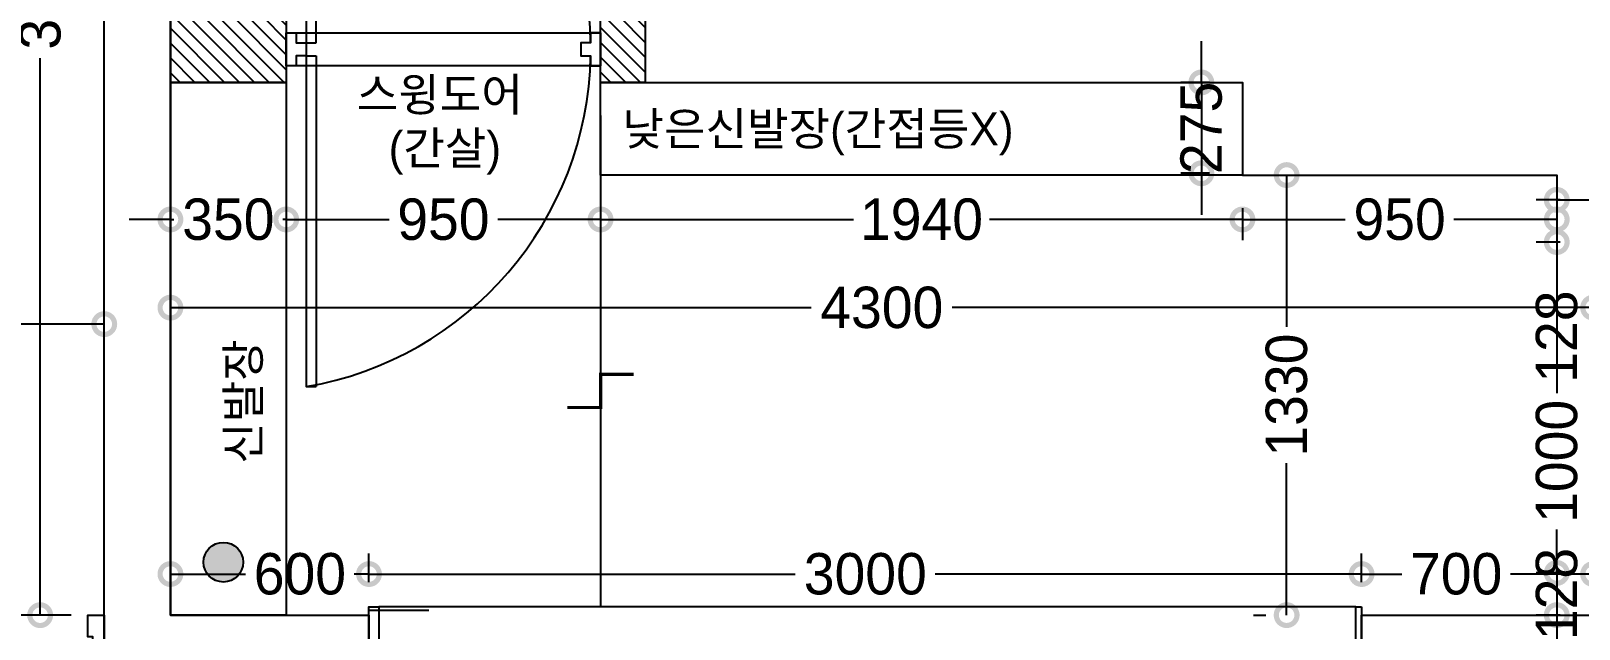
# Model space of a CAD drawing. Header units: millimetres. Extents: x 43335 to 261478, y -4312 to 41218.
# Drawn here: x 54543 to 59222, y 17486 to 19294 of the extents above; entities that cross this region are included whole.
import ezdxf

# ---------------------------------------------------------------- set-up
doc = ezdxf.new("R2010")
doc.units = ezdxf.units.MM
doc.linetypes.add('CONT', pattern=[2, 1, 1])
for name, color, linetype in [('0-ELC TEXT', 7, 'Continuous'), ('DIM', 7, 'Continuous'), ('P-门', 4, 'Continuous'), ('S-DIM', 7, 'Continuous'), ('문자선', 3, 'Continuous'), ('벽1', 2, 'Continuous'), ('인테리어_가구_제작', 6, 'Continuous'), ('인테리어_해치_벽체', 8, 'Continuous'), ('평면_가구', 6, 'Continuous')]:
    doc.layers.add(name, color=color, linetype=linetype)
doc.layers.add('C-LIGHITING', color=1, linetype='Continuous', lineweight=0)
doc.styles.add('스타일1', font='HANDotum.ttf')
doc.styles.add('코레일둥고', font='HANDotum.ttf')
doc.dimstyles.new('50', dxfattribs={"dimscale": 50, "dimtxt": 2.5, "dimasz": 2.5, "dimexe": 1.25, "dimexo": 2, "dimtad": 0, "dimdec": 0, "dimtxsty": '스타일1', "dimblk": 'DOTSMALL', "dimcen": 2.5, "dimclrd": 1, "dimclre": 1, "dimclrt": 2, "dimadec": 0, "dimazin": 0, "dimtfac": 1, "dimtdec": 0, "dimtix": 1, "dimtmove": 0, "dimatfit": 3, "dimldrblk": 'DOTSMALL', "dimfxl": 1.25, "dimarcsym": 0})

# ---------------------------------------------------------------- blocks, each defined once
blk = doc.blocks.new('_DOTSMALL')
at = {"color": 0, "linetype": 'ByBlock', "const_width": 0.5}
blk.add_lwpolyline([(-0.0625, 0, 1), (0.0625, 0, 1)], format="xyb", close=True, dxfattribs=at)
blk = doc.blocks.new('*D48')
at = {"layer": 'Defpoints', "color": 0, "transparency": 16777216}
for p in [(58338.1, 18858.4), (58338.1, 17528.4), (58338.1, 17528.4)]:
    blk.add_point(p, dxfattribs=at)
at = {"layer": 'S-DIM', "color": 1, "lineweight": -2, "transparency": 16777216}
for p, q in [((58238.1, 18858.4), (58275.6, 18858.4)), ((58338.1, 18858.4), (58338.1, 18399.4)), ((58338.1, 17528.4), (58338.1, 17987.4)), ((58238.1, 17528.4), (58275.6, 17528.4))]:
    blk.add_line(p, q, dxfattribs=at)
at = {"layer": 'S-DIM', "color": 1, "lineweight": -2, "transparency": 16777216, "xscale": 125, "yscale": 125, "zscale": 125}
for p, rotation in [((58338.1, 18858.4), 90), ((58338.1, 17528.4), 270)]:
    blk.add_blockref('_DOTSMALL', p, dxfattribs=dict(at, rotation=rotation))
at = {"layer": 'S-DIM', "color": 2, "transparency": 16777216, "insert": (58338.1, 18193.4), "char_height": 125, "attachment_point": 5, "rotation": 90, "style": '스타일1'}
blk.add_mtext('1330', dxfattribs=at)
blk = doc.blocks.new('*D49')
at = {"layer": 'Defpoints', "color": 0, "transparency": 16777216}
for p in [(54964.5, 18457.7), (54964.5, 18457.7), (59264.5, 18457.7)]:
    blk.add_point(p, dxfattribs=at)
at = {"layer": 'S-DIM', "color": 1, "lineweight": -2, "transparency": 16777216}
for p, q in [((54964.5, 18557.7), (54964.5, 18520.2)), ((59264.5, 18557.7), (59264.5, 18520.2)), ((54964.5, 18457.7), (56901.4, 18457.7)), ((59264.5, 18457.7), (57327.5, 18457.7))]:
    blk.add_line(p, q, dxfattribs=at)
at = {"layer": 'S-DIM', "color": 1, "lineweight": -2, "transparency": 16777216, "xscale": 125, "yscale": 125, "zscale": 125, "rotation": 180}
blk.add_blockref('_DOTSMALL', (54964.5, 18457.7), dxfattribs=at)
at = {"layer": 'S-DIM', "color": 1, "lineweight": -2, "transparency": 16777216, "xscale": 125, "yscale": 125, "zscale": 125}
blk.add_blockref('_DOTSMALL', (59264.5, 18457.7), dxfattribs=at)
at = {"layer": 'S-DIM', "color": 2, "transparency": 16777216, "insert": (57114.5, 18457.7), "char_height": 125, "attachment_point": 5, "style": '스타일1'}
blk.add_mtext('4300', dxfattribs=at)
blk = doc.blocks.new('*D146')
at = {"layer": 'Defpoints', "color": 0, "transparency": 16777216}
for p in [(58204.5, 18858.4), (59154.5, 18858.4), (59154.5, 18724.2)]:
    blk.add_point(p, dxfattribs=at)
at = {"layer": 'S-DIM', "color": 1, "lineweight": -2, "transparency": 16777216}
for p, q in [((58204.5, 18758.4), (58204.5, 18661.7)), ((58204.5, 18724.2), (58515.2, 18724.2)), ((59154.5, 18724.2), (58843.7, 18724.2)), ((59154.5, 18758.4), (59154.5, 18661.7))]:
    blk.add_line(p, q, dxfattribs=at)
at = {"layer": 'S-DIM', "color": 1, "lineweight": -2, "transparency": 16777216, "xscale": 125, "yscale": 125, "zscale": 125, "rotation": 180}
blk.add_blockref('_DOTSMALL', (58204.5, 18724.2), dxfattribs=at)
at = {"layer": 'S-DIM', "color": 1, "lineweight": -2, "transparency": 16777216, "xscale": 125, "yscale": 125, "zscale": 125}
blk.add_blockref('_DOTSMALL', (59154.5, 18724.2), dxfattribs=at)
at = {"layer": 'S-DIM', "color": 2, "transparency": 16777216, "insert": (58679.5, 18724.2), "char_height": 125, "attachment_point": 5, "style": '스타일1'}
blk.add_mtext('950', dxfattribs=at)
blk = doc.blocks.new('*D147')
at = {"layer": 'Defpoints', "color": 0, "transparency": 16777216}
for p in [(59264.5, 18783.4), (59154.5, 18655.9), (59264.5, 18655.9)]:
    blk.add_point(p, dxfattribs=at)
at = {"layer": 'S-DIM', "color": 1, "lineweight": -2, "transparency": 16777216}
for p, q in [((59164.5, 18783.4), (59092, 18783.4)), ((59154.5, 18783.4), (59154.5, 18655.9)), ((59164.5, 18655.9), (59092, 18655.9)), ((59154.5, 18655.9), (59154.5, 18529.7))]:
    blk.add_line(p, q, dxfattribs=at)
at = {"layer": 'S-DIM', "color": 1, "lineweight": -2, "transparency": 16777216, "xscale": 125, "yscale": 125, "zscale": 125}
for p, rotation in [((59154.5, 18783.4), 90), ((59154.5, 18655.9), 270)]:
    blk.add_blockref('_DOTSMALL', p, dxfattribs=dict(at, rotation=rotation))
at = {"layer": 'S-DIM', "color": 2, "transparency": 16777216, "insert": (59154.5, 18370.1), "char_height": 125, "attachment_point": 5, "rotation": 90, "style": '스타일1'}
blk.add_mtext('128', dxfattribs=at)
blk = doc.blocks.new('*D148')
at = {"layer": 'Defpoints', "color": 0, "transparency": 16777216}
for p in [(59264.5, 18655.9), (59154.5, 17655.9), (59264.5, 17655.9)]:
    blk.add_point(p, dxfattribs=at)
at = {"layer": 'S-DIM', "color": 1, "lineweight": -2, "transparency": 16777216}
for p, q in [((59164.5, 18655.9), (59092, 18655.9)), ((59154.5, 18655.9), (59154.5, 18199.1)), ((59154.5, 17655.9), (59154.5, 17787.1)), ((59164.5, 17655.9), (59092, 17655.9))]:
    blk.add_line(p, q, dxfattribs=at)
at = {"layer": 'S-DIM', "color": 1, "lineweight": -2, "transparency": 16777216, "xscale": 125, "yscale": 125, "zscale": 125}
for p, rotation in [((59154.5, 18655.9), 90), ((59154.5, 17655.9), 270)]:
    blk.add_blockref('_DOTSMALL', p, dxfattribs=dict(at, rotation=rotation))
at = {"layer": 'S-DIM', "color": 2, "transparency": 16777216, "insert": (59154.5, 17993.1), "char_height": 125, "attachment_point": 5, "rotation": 90, "style": '스타일1'}
blk.add_mtext('1000', dxfattribs=at)
blk = doc.blocks.new('*D149')
at = {"layer": 'Defpoints', "color": 0, "transparency": 16777216}
for p in [(59264.5, 17655.9), (59154.5, 17528.4), (59264.5, 17528.4)]:
    blk.add_point(p, dxfattribs=at)
at = {"layer": 'S-DIM', "color": 1, "lineweight": -2, "transparency": 16777216}
for p, q in [((59154.5, 17655.9), (59154.5, 17780.9)), ((59164.5, 17655.9), (59092, 17655.9)), ((59154.5, 17655.9), (59154.5, 17528.4)), ((59164.5, 17528.4), (59092, 17528.4)), ((59154.5, 17528.4), (59154.5, 17403.4))]:
    blk.add_line(p, q, dxfattribs=at)
at = {"layer": 'S-DIM', "color": 1, "lineweight": -2, "transparency": 16777216, "xscale": 125, "yscale": 125, "zscale": 125}
for p, rotation in [((59154.5, 17655.9), 270), ((59154.5, 17528.4), 90)]:
    blk.add_blockref('_DOTSMALL', p, dxfattribs=dict(at, rotation=rotation))
at = {"layer": 'S-DIM', "color": 2, "transparency": 16777216, "insert": (59154.5, 17592.2), "char_height": 125, "attachment_point": 5, "rotation": 90, "style": '스타일1'}
blk.add_mtext('128', dxfattribs=at)
blk = doc.blocks.new('*D150')
at = {"layer": 'Defpoints', "color": 0, "transparency": 16777216}
for p in [(59264.5, 17652.6), (58564.6, 17528.4), (59264.5, 17528.4)]:
    blk.add_point(p, dxfattribs=at)
at = {"layer": 'S-DIM', "color": 1, "lineweight": -2, "transparency": 16777216}
for p, q in [((58564.6, 17628.4), (58564.6, 17715.1)), ((59264.5, 17628.4), (59264.5, 17715.1)), ((58564.6, 17652.6), (58686.6, 17652.6)), ((59264.5, 17652.6), (59014.3, 17652.6))]:
    blk.add_line(p, q, dxfattribs=at)
at = {"layer": 'S-DIM', "color": 1, "lineweight": -2, "transparency": 16777216, "xscale": 125, "yscale": 125, "zscale": 125, "rotation": 180}
blk.add_blockref('_DOTSMALL', (58564.6, 17652.6), dxfattribs=at)
at = {"layer": 'S-DIM', "color": 1, "lineweight": -2, "transparency": 16777216, "xscale": 125, "yscale": 125, "zscale": 125}
blk.add_blockref('_DOTSMALL', (59264.5, 17652.6), dxfattribs=at)
at = {"layer": 'S-DIM', "color": 2, "transparency": 16777216, "insert": (58850.4, 17652.6), "char_height": 125, "attachment_point": 5, "style": '스타일1'}
blk.add_mtext('700', dxfattribs=at)
blk = doc.blocks.new('*D151')
at = {"layer": 'Defpoints', "color": 0, "transparency": 16777216}
for p in [(55564.6, 17652.6), (55564.6, 17528.4), (58564.6, 17528.4)]:
    blk.add_point(p, dxfattribs=at)
at = {"layer": 'S-DIM', "color": 1, "lineweight": -2, "transparency": 16777216}
for p, q in [((55564.6, 17628.4), (55564.6, 17715.1)), ((58564.6, 17628.4), (58564.6, 17715.1)), ((55564.6, 17652.6), (56852.9, 17652.6)), ((58564.6, 17652.6), (57276.3, 17652.6))]:
    blk.add_line(p, q, dxfattribs=at)
at = {"layer": 'S-DIM', "color": 1, "lineweight": -2, "transparency": 16777216, "xscale": 125, "yscale": 125, "zscale": 125, "rotation": 180}
blk.add_blockref('_DOTSMALL', (55564.6, 17652.6), dxfattribs=at)
at = {"layer": 'S-DIM', "color": 1, "lineweight": -2, "transparency": 16777216, "xscale": 125, "yscale": 125, "zscale": 125}
blk.add_blockref('_DOTSMALL', (58564.6, 17652.6), dxfattribs=at)
at = {"layer": 'S-DIM', "color": 2, "transparency": 16777216, "insert": (57064.6, 17652.6), "char_height": 125, "attachment_point": 5, "style": '스타일1'}
blk.add_mtext('3000', dxfattribs=at)
blk = doc.blocks.new('*D152')
at = {"layer": 'Defpoints', "color": 0, "transparency": 16777216}
for p in [(54964.5, 17652.6), (54964.5, 17528.4), (55564.6, 17528.4)]:
    blk.add_point(p, dxfattribs=at)
at = {"layer": 'S-DIM', "color": 1, "lineweight": -2, "transparency": 16777216}
for p, q in [((54964.5, 17628.4), (54964.5, 17715.1)), ((55564.6, 17628.4), (55564.6, 17715.1)), ((54964.5, 17652.6), (55191.5, 17652.6)), ((55564.6, 17652.6), (55520.2, 17652.6))]:
    blk.add_line(p, q, dxfattribs=at)
at = {"layer": 'S-DIM', "color": 1, "lineweight": -2, "transparency": 16777216, "xscale": 125, "yscale": 125, "zscale": 125, "rotation": 180}
blk.add_blockref('_DOTSMALL', (54964.5, 17652.6), dxfattribs=at)
at = {"layer": 'S-DIM', "color": 1, "lineweight": -2, "transparency": 16777216, "xscale": 125, "yscale": 125, "zscale": 125}
blk.add_blockref('_DOTSMALL', (55564.6, 17652.6), dxfattribs=at)
at = {"layer": 'S-DIM', "color": 2, "transparency": 16777216, "insert": (55355.8, 17652.6), "char_height": 125, "attachment_point": 5, "style": '스타일1'}
blk.add_mtext('600', dxfattribs=at)
blk = doc.blocks.new('*D153')
at = {"layer": 'Defpoints', "color": 0, "transparency": 16777216}
for p in [(56264.5, 18858.4), (58204.5, 18858.4), (56264.5, 18724.2)]:
    blk.add_point(p, dxfattribs=at)
at = {"layer": 'S-DIM', "color": 1, "lineweight": -2, "transparency": 16777216}
for p, q in [((56264.5, 18758.4), (56264.5, 18661.7)), ((56264.5, 18724.2), (57028.5, 18724.2)), ((58204.5, 18724.2), (57440.5, 18724.2)), ((58204.5, 18758.4), (58204.5, 18661.7))]:
    blk.add_line(p, q, dxfattribs=at)
at = {"layer": 'S-DIM', "color": 1, "lineweight": -2, "transparency": 16777216, "xscale": 125, "yscale": 125, "zscale": 125, "rotation": 180}
blk.add_blockref('_DOTSMALL', (56264.5, 18724.2), dxfattribs=at)
at = {"layer": 'S-DIM', "color": 1, "lineweight": -2, "transparency": 16777216, "xscale": 125, "yscale": 125, "zscale": 125}
blk.add_blockref('_DOTSMALL', (58204.5, 18724.2), dxfattribs=at)
at = {"layer": 'S-DIM', "color": 2, "transparency": 16777216, "insert": (57234.5, 18724.2), "char_height": 125, "attachment_point": 5, "style": '스타일1'}
blk.add_mtext('1940', dxfattribs=at)
blk = doc.blocks.new('*D154')
at = {"layer": 'Defpoints', "color": 0, "transparency": 16777216}
for p in [(58204.5, 19138.4), (58080.3, 18863.7), (58204.5, 18863.7)]:
    blk.add_point(p, dxfattribs=at)
at = {"layer": 'S-DIM', "color": 1, "lineweight": -2, "transparency": 16777216}
for p, q in [((58080.3, 19138.4), (58080.3, 19263.4)), ((58104.5, 19138.4), (58017.8, 19138.4)), ((58080.3, 19138.4), (58080.3, 18863.7)), ((58104.5, 18863.7), (58017.8, 18863.7)), ((58080.3, 18863.7), (58080.3, 18738.7))]:
    blk.add_line(p, q, dxfattribs=at)
at = {"layer": 'S-DIM', "color": 1, "lineweight": -2, "transparency": 16777216, "xscale": 125, "yscale": 125, "zscale": 125}
for p, rotation in [((58080.3, 19138.4), 270), ((58080.3, 18863.7), 90)]:
    blk.add_blockref('_DOTSMALL', p, dxfattribs=dict(at, rotation=rotation))
at = {"layer": 'S-DIM', "color": 2, "transparency": 16777216, "insert": (58080.3, 19001.1), "char_height": 125, "attachment_point": 5, "rotation": 90, "style": '스타일1'}
blk.add_mtext('275', dxfattribs=at)
blk = doc.blocks.new('*D155')
at = {"layer": 'Defpoints', "color": 0, "transparency": 16777216}
for p in [(55314.5, 19138.4), (56264.5, 19138.4), (55314.5, 18724.2)]:
    blk.add_point(p, dxfattribs=at)
at = {"layer": 'S-DIM', "color": 1, "lineweight": -2, "transparency": 16777216}
for p, q in [((55314.5, 19038.4), (55314.5, 18661.7)), ((56264.5, 19038.4), (56264.5, 18661.7)), ((55314.5, 18724.2), (55625.2, 18724.2)), ((56264.5, 18724.2), (55953.7, 18724.2))]:
    blk.add_line(p, q, dxfattribs=at)
at = {"layer": 'S-DIM', "color": 1, "lineweight": -2, "transparency": 16777216, "xscale": 125, "yscale": 125, "zscale": 125, "rotation": 180}
blk.add_blockref('_DOTSMALL', (55314.5, 18724.2), dxfattribs=at)
at = {"layer": 'S-DIM', "color": 1, "lineweight": -2, "transparency": 16777216, "xscale": 125, "yscale": 125, "zscale": 125}
blk.add_blockref('_DOTSMALL', (56264.5, 18724.2), dxfattribs=at)
at = {"layer": 'S-DIM', "color": 2, "transparency": 16777216, "insert": (55789.5, 18724.2), "char_height": 125, "attachment_point": 5, "style": '스타일1'}
blk.add_mtext('950', dxfattribs=at)
blk = doc.blocks.new('*D156')
at = {"layer": 'Defpoints', "color": 0, "transparency": 16777216}
for p in [(54964.5, 19138.4), (55314.5, 19138.4), (54964.5, 18724.2)]:
    blk.add_point(p, dxfattribs=at)
at = {"layer": 'S-DIM', "color": 1, "lineweight": -2, "transparency": 16777216}
for p, q in [((54964.5, 19038.4), (54964.5, 18661.7)), ((55314.5, 19038.4), (55314.5, 18661.7)), ((54964.5, 18724.2), (54839.5, 18724.2)), ((54964.5, 18724.2), (54975.1, 18724.2)), ((55314.5, 18724.2), (55303.8, 18724.2)), ((55314.5, 18724.2), (55439.5, 18724.2))]:
    blk.add_line(p, q, dxfattribs=at)
at = {"layer": 'S-DIM', "color": 1, "lineweight": -2, "transparency": 16777216, "xscale": 125, "yscale": 125, "zscale": 125}
blk.add_blockref('_DOTSMALL', (54964.5, 18724.2), dxfattribs=at)
at = {"layer": 'S-DIM', "color": 1, "lineweight": -2, "transparency": 16777216, "xscale": 125, "yscale": 125, "zscale": 125, "rotation": 180}
blk.add_blockref('_DOTSMALL', (55314.5, 18724.2), dxfattribs=at)
at = {"layer": 'S-DIM', "color": 2, "transparency": 16777216, "insert": (55139.5, 18724.2), "char_height": 125, "attachment_point": 5, "style": '스타일1'}
blk.add_mtext('350', dxfattribs=at)
blk = doc.blocks.new('ahsuehd')
at = {"layer": 'P-门', "ltscale": 15}
for p, q in [((55314.5, -20765), (55314.5, -20665)), ((55314.5, -20665), (56264.5, -20665)), ((55314.5, -20665), (55314.5, -20765)), ((56264.5, -20665), (56264.5, -20765)), ((55374.5, -20695), (55404.5, -20695)), ((56264.5, -20765), (55314.5, -20765)), ((55374.5, -20735), (55404.5, -20735)), ((55404.5, -20735), (55404.5, -21734.5)), ((55564.6, -22410), (55745, -22410)), ((58547.2, -22400), (55594.6, -22400))]:
    blk.add_line(p, q, dxfattribs=at)
for points in [[(55404.5, -20695), (55404.5, -19695.6), (55374.5, -19695.6), (55374.5, -20695)], [(55314.5, -20665), (55344.5, -20665), (55344.5, -20695), (55374.5, -20695), (55374.5, -20735), (55344.5, -20735), (55344.5, -20765), (55314.5, -20765), (55314.5, -20665)], [(56264.5, -20665), (56234.5, -20665), (56234.5, -20695), (56204.5, -20695), (56204.5, -20735), (56234.5, -20735), (56234.5, -20765), (56264.5, -20765), (56264.5, -20665)], [(55374.5, -20735), (55374.5, -21734.5), (55404.5, -21734.5)], [(55564.6, -22635), (55564.6, -22400), (55594.6, -22400), (55594.6, -22576.4), (55594.6, -22578.5), (55582, -22578.5), (55582, -22635), (55564.6, -22635)]]:
    blk.add_lwpolyline(points, dxfattribs=at)
blk.add_lwpolyline([(58564.6, -22400), (58564.6, -22635), (58534.6, -22635), (58534.6, -22578.6), (58534.6, -22576.5), (58547.2, -22576.5), (58547.2, -22400)], close=True, dxfattribs=at)
at = {"layer": 'P-门'}
blk.add_lwpolyline([(54764.5, -22535.9), (54729.5, -22535.9), (54729.5, -22490.9), (54714.5, -22490.9), (54714.5, -22425.1), (54764.5, -22425.1)], close=True, dxfattribs=at)
at = {"layer": 'P-门', "ltscale": 15}
for centre, start, end in [((55202, -20713.7), 1.0383, 80.3842), ((55202, -20716.3), 279.6158, 358.9617)]:
    blk.add_arc(centre, 1032.7, start, end, dxfattribs=at)
blk = doc.blocks.new('aheishx')
at = {"layer": '인테리어_해치_벽체'}
h = blk.add_hatch(dxfattribs=at)
h.set_pattern_fill('ANSI31', color=256, scale=10, angle=450)
h.paths.add_polyline_path([(52324.5, 41318.4), (52454.5, 41318.4), (52454.5, 41118.4), (52324.5, 41118.4)])
h.paths.add_polyline_path([(52764.5, 37528.3), (53864.5, 37528.3), (53864.5, 37328.5), (52764.5, 37328.5)])
edge = h.paths.add_edge_path()
edge.add_arc((53994.5, 43177.4), 500, 180, 270)
edge.add_line((53994.5, 42677.4), (54394.5, 42677.4))
edge.add_line((54394.5, 42677.4), (54394.5, 42777.4))
edge.add_line((54394.5, 42777.4), (53994.5, 42777.4))
edge.add_arc((53994.5, 43177.4), 400, 180, 270, ccw=False)
edge.add_line((53594.5, 43177.4), (53494.5, 43177.4))
edge = h.paths.add_edge_path()
edge.add_arc((53994.5, 43777.4), 500, 90, 180, ccw=False)
edge.add_line((53994.5, 44277.4), (54394.5, 44277.4))
edge.add_line((54394.5, 44277.4), (54394.5, 44177.4))
edge.add_line((54394.5, 44177.4), (53994.5, 44177.4))
edge.add_arc((53994.5, 43777.4), 400, 90, 180)
edge.add_line((53594.5, 43777.4), (53494.5, 43777.4))
h.paths.add_polyline_path([(54964.5, 41318.4), (55314.5, 41318.4), (55314.5, 41218.4), (54964.5, 41218.4)])
h.paths.add_polyline_path([(56264.5, 41318.4), (56754.5, 41318.4), (56754.5, 41218.4), (56264.5, 41218.4)])
h.paths.add_polyline_path([(54964.5, 39338.4), (55314.5, 39338.4), (55314.5, 39138.4), (54964.5, 39138.4)])
h.paths.add_polyline_path([(56264.5, 39338.4), (56399.5, 39338.4), (56399.5, 39138.4), (56264.5, 39138.4)])
h.paths.add_polyline_path([(58404.5, 39338.4), (58404.5, 40068.4), (58334.5, 40068.4), (58334.5, 39338.4)])
h.paths.add_polyline_path([(58334.5, 39338.4), (57629.5, 39338.4), (57629.5, 39468.4), (58334.5, 39468.4)])
h.paths.add_polyline_path([(59824.5, 48177.4), (60444.5, 48177.4), (60444.5, 48032.4), (59824.5, 48032.4)])
h.paths.add_polyline_path([(45604.5, 38658.4), (46204.5, 38658.4), (46204.5, 38588.4), (45604.5, 38588.4)])
h.paths.add_polyline_path([(45254.5, 38658.4), (45254.5, 39263.4), (45384.5, 39263.4), (45384.5, 38658.4)])
h.paths.add_polyline_path([(46709.5, 46807.4), (46709.5, 43768.4), (46609.5, 43768.4), (46609.5, 46807.4)])
at = {"layer": '문자선'}
for points in [[(54964.5, 39338.4), (55314.5, 39338.4), (55314.5, 39138.4), (54964.5, 39138.4)], [(56264.5, 39338.4), (56399.5, 39338.4), (56399.5, 39138.4), (56264.5, 39138.4)]]:
    blk.add_lwpolyline(points, close=True, dxfattribs=at)
blk = doc.blocks.new('aheishxsdfe')
at = {"layer": '벽1'}
for points in [[(59154.5, 42677.4), (59154.5, 41318.4), (57854.5, 41318.4), (57854.5, 41118.4), (59154.5, 41118.4), (59154.5, 39338.4), (56954.5, 39338.4), (56954.5, 41118.4), (57054.5, 41118.4), (57054.5, 41318.4), (56754.5, 41318.4), (56754.5, 39338.4), (56399.5, 39338.4), (56399.5, 39138.4), (58204.5, 39138.4), (58204.5, 38858.4), (59154.5, 38858.4), (59154.5, 38783.4), (59264.5, 38783.4), (59264.5, 38655.9), (59464.5, 38655.9), (59464.5, 38984.3), (59354.5, 38984.3), (59354.5, 42677.4)], [(55564.6, 37528.4), (55564.6, 35698.4), (54764.5, 35698.4), (54764.5, 35898.4), (55364.6, 35898.4), (55364.6, 37328.4), (54764.5, 37328.4), (54764.5, 41318.4), (54964.5, 41318.4), (54964.5, 37528.4), (55564.6, 37528.4)], [(59464.5, 37655.9), (59464.5, 37328.4), (58564.6, 37328.4), (58564.6, 37528.4), (59264.5, 37528.4), (59264.5, 37655.9), (59464.5, 37655.9)]]:
    blk.add_lwpolyline(points, dxfattribs=at)
blk = doc.blocks.new('*D330')
at = {"layer": 'Defpoints', "color": 0, "transparency": 16777216}
for p in [(54764.5, 18407.9), (53864.5, 18328.4), (54764.5, 18328.4)]:
    blk.add_point(p, dxfattribs=at)
at = {"layer": 'S-DIM', "color": 1, "lineweight": -2, "transparency": 16777216}
for p, q in [((53864.5, 18428.4), (53864.5, 18470.4)), ((54764.5, 18428.4), (54764.5, 18470.4)), ((53864.5, 18407.9), (54150.2, 18407.9)), ((54764.5, 18407.9), (54478.7, 18407.9))]:
    blk.add_line(p, q, dxfattribs=at)
at = {"layer": 'S-DIM', "color": 1, "lineweight": -2, "transparency": 16777216, "xscale": 125, "yscale": 125, "zscale": 125, "rotation": 180}
blk.add_blockref('_DOTSMALL', (53864.5, 18407.9), dxfattribs=at)
at = {"layer": 'S-DIM', "color": 1, "lineweight": -2, "transparency": 16777216, "xscale": 125, "yscale": 125, "zscale": 125}
blk.add_blockref('_DOTSMALL', (54764.5, 18407.9), dxfattribs=at)
at = {"layer": 'S-DIM', "color": 2, "transparency": 16777216, "insert": (54314.5, 18407.9), "char_height": 125, "attachment_point": 5, "style": '스타일1'}
blk.add_mtext('900', dxfattribs=at)
blk = doc.blocks.new('*D334')
at = {"layer": 'Defpoints', "color": 0, "transparency": 16777216}
for p in [(54764.5, 21318.4), (54570.7, 17528.3), (54764.5, 17528.3)]:
    blk.add_point(p, dxfattribs=at)
at = {"layer": 'S-DIM', "color": 1, "lineweight": -2, "transparency": 16777216}
for p, q in [((54664.5, 21318.4), (54508.2, 21318.4)), ((54570.7, 21318.4), (54570.7, 19635.1)), ((54570.7, 17528.3), (54570.7, 19211.7)), ((54664.5, 17528.3), (54508.2, 17528.3))]:
    blk.add_line(p, q, dxfattribs=at)
at = {"layer": 'S-DIM', "color": 1, "lineweight": -2, "transparency": 16777216, "xscale": 125, "yscale": 125, "zscale": 125}
for p, rotation in [((54570.7, 21318.4), 90), ((54570.7, 17528.3), 270)]:
    blk.add_blockref('_DOTSMALL', p, dxfattribs=dict(at, rotation=rotation))
at = {"layer": 'S-DIM', "color": 2, "transparency": 16777216, "insert": (54570.7, 19423.4), "char_height": 125, "attachment_point": 5, "rotation": 90, "style": '스타일1'}
blk.add_mtext('3790', dxfattribs=at)

msp = doc.modelspace()

# ---------------------------------------------------------------- hatches: boundary and pattern name
at = {"layer": '인테리어_가구_제작', "linetype": 'CONT', "ltscale": 200}
h = msp.add_hatch(dxfattribs=at)
h.set_pattern_fill('ANGLE', color=8)
h.set_pattern_definition([(0, (0, 0), (0, 6.985), [5.08, -1.905]), (90, (0, 0), (-6.985, 4e-16), [5.08, -1.905])])
edge = h.paths.add_edge_path()
edge.add_arc((45414.4, 27192.4), 60, 0, 360)
edge = h.paths.add_edge_path()
edge.add_arc((55124.4, 17688.4), 60, 0, 360)
edge = h.paths.add_edge_path()
edge.add_arc((60284.5, 27192.4), 60, 0, 360)

# ---------------------------------------------------------------- linework, layer by layer
at = {"layer": 'C-LIGHITING', "const_width": 10}
msp.add_lwpolyline([(56164.5, 18155.9), (56264.5, 18155.9), (56264.5, 18255.9), (56364.5, 18255.9)], dxfattribs=at)
at = {"layer": '인테리어_가구_제작', "color": 8, "linetype": 'CONT', "ltscale": 200}
msp.add_lwpolyline([(56264.5, 18858.4), (56264.5, 17553.4)], dxfattribs=at)
msp.add_circle((55124.4, 17688.4), 60, dxfattribs=at)
at = {"layer": '평면_가구'}
for points in [[(54964.5, 19138.4), (55314.5, 19138.4), (55314.5, 17528.4), (54964.5, 17528.4)], [(56264.5, 19138.4), (58204.5, 19138.4), (58204.5, 18858.4), (56264.5, 18858.4)]]:
    msp.add_lwpolyline(points, close=True, dxfattribs=at)

# ---------------------------------------------------------------- block references
at = {"layer": 'DIM'}
for name, p in [('ahsuehd', (0, 39953.5)), ('aheishxsdfe', (0, -20000)), ('aheishx', (0, -20000))]:
    msp.add_blockref(name, p, dxfattribs=at)

# ---------------------------------------------------------------- texts
at = {"layer": '0-ELC TEXT', "style": '코레일둥고'}
for s, p in [('스윙도어', (55527.7, 19051.6)), ('낮은신발장(간접등X)', (56330.7, 18948.2)), ('(간살)', (55623.9, 18890.1))]:
    msp.add_text(s, height=100, dxfattribs=at).set_placement(p)
msp.add_text('신발장', height=100, rotation=90, dxfattribs=at).set_placement((55234.6, 17985.5))

# ---------------------------------------------------------------- dimensions: what is measured, and where the dimension line sits
at = {"layer": 'S-DIM'}
for base, p1, p2, angle, picture, middle in [((54570.7, 17528.3), (54764.5, 21318.4), (54764.5, 17528.3), 90, '*D334', (54570.7, 19423.4)), ((58080.3, 18863.7), (58204.5, 19138.4), (58204.5, 18863.7), 90, '*D154', (58080.3, 19001.1)), ((58338.1, 17528.4), (58338.1, 18858.4), (58338.1, 17528.4), 90, '*D48', (58338.1, 18193.4)), ((54964.5, 18457.7), (59264.5, 18457.7), (54964.5, 18457.7), 180, '*D49', (57114.5, 18457.7)), ((59154.4767732, 17528.4391277), (59264.4767732, 17655.9391277), (59264.4767732, 17528.4391277), 90, '*D149', (59154.4767732, 17592.1891277))]:
    dim = msp.add_linear_dim(base=base, p1=p1, p2=p2, angle=angle, dimstyle='50', dxfattribs=at)
    dim.commit()
    dim.dimension.update_dxf_attribs({"geometry": picture, "text_midpoint": middle})
for base, p1, p2, picture, middle in [((54964.5, 18724.2), (55314.5, 19138.4), (54964.5, 19138.4), '*D156', (55139.5, 18724.2)), ((55314.5, 18724.2), (56264.5, 19138.4), (55314.5, 19138.4), '*D155', (55789.5, 18724.2)), ((56264.5, 18724.2), (58204.5, 18858.4), (56264.5, 18858.4), '*D153', (57234.5, 18724.2)), ((59154.5, 18724.2), (58204.5, 18858.4), (59154.5, 18858.4), '*D146', (58679.5, 18724.2)), ((54764.5, 18407.9), (53864.5, 18328.4), (54764.5, 18328.4), '*D330', (54314.5, 18407.9)), ((55564.6, 17652.6), (58564.6, 17528.4), (55564.6, 17528.4), '*D151', (57064.6, 17652.6))]:
    dim = msp.add_linear_dim(base=base, p1=p1, p2=p2, dimstyle='50', dxfattribs=at)
    dim.commit()
    dim.dimension.update_dxf_attribs({"geometry": picture, "text_midpoint": middle})
for base, p1, p2, picture, middle in [((59154.4767732, 18655.9391277), (59264.4767732, 18783.4391277), (59264.4767732, 18655.9391277), '*D147', (59154.4767732, 18370.071149)), ((59154.5, 17655.9), (59264.5, 18655.9), (59264.5, 17655.9), '*D148', (59154.5, 17993.1))]:
    dim = msp.add_linear_dim(base=base, p1=p1, p2=p2, angle=90, dimstyle='50', dxfattribs=at)
    dim.commit()
    dim.dimension.update_dxf_attribs({"geometry": picture, "text_midpoint": middle, "dimtype": 160})
for base, p1, p2, picture, middle in [((54964.5, 17652.6), (55564.6, 17528.4), (54964.5, 17528.4), '*D152', (55355.8, 17652.6)), ((59264.5, 17652.6), (58564.6, 17528.4), (59264.5, 17528.4), '*D150', (58850.4, 17652.6))]:
    dim = msp.add_linear_dim(base=base, p1=p1, p2=p2, dimstyle='50', dxfattribs=at)
    dim.commit()
    dim.dimension.update_dxf_attribs({"geometry": picture, "text_midpoint": middle, "dimtype": 160})

doc.saveas('drawing.dxf')
